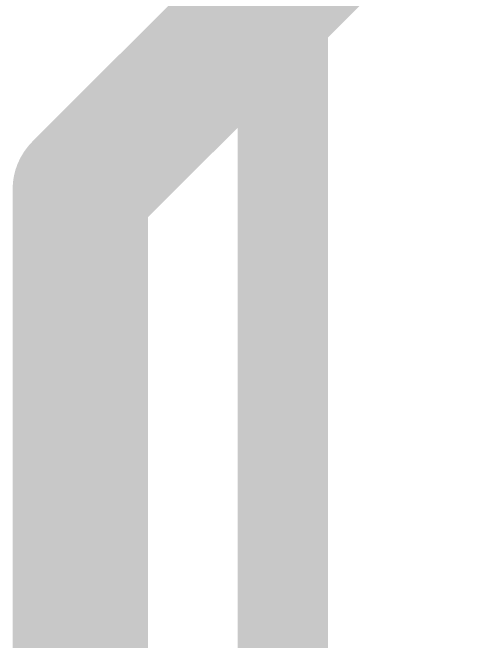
# Model space of a CAD drawing. Header units: inches. Extents: x -5 to 5328, y -4 to 5281.
# Drawn here: x 99.714 to 100.989, y 49.051 to 50.822 of the extents above; entities that cross this region are included whole.
import ezdxf

# ---------------------------------------------------------------- set-up
doc = ezdxf.new("R2010")
doc.units = ezdxf.units.IN
doc.layers.add('Top Layer', color=1, linetype='Continuous')
doc.layers.add('Top Overlay', color=2, linetype='Continuous')

# ---------------------------------------------------------------- blocks, each defined once
blk = doc.blocks.new('RES_2512_91')
at = {"layer": 'Top Overlay'}
blk.add_lwpolyline([(-4.2418, 1.8542, 0.254, 0.254, 0), (4.2366, 1.8542, 0.254, 0.254, 0)], format="xyseb", dxfattribs=at)

msp = doc.modelspace()

# ---------------------------------------------------------------- linework, layer by layer
at = {"layer": 'Top Layer'}
for points in [[(99.9048, 50.3242, 0.381, 0.381, 0), (100.7985, 51.2179, 0.381, 0.381, 0)], [(99.9048, 43.2523, 0.381, 0.381, 0), (99.9048, 50.3242, 0.381, 0.381, 0)]]:
    msp.add_lwpolyline(points, format="xyseb", dxfattribs=at)
msp.add_lwpolyline([(99.8096, 50.3242, 0.1905, 0.1905, 1), (100.0001, 50.3242, 0.1905, 0.1905, 1)], format="xyseb", close=True, dxfattribs=at)
msp.add_lwpolyline([(99.8096, 50.3242, 0.1905, 0.1905, 1), (100.0001, 50.3242, 0.1905, 0.1905, 1)], format="xyseb", close=True, dxfattribs=at)

# ---------------------------------------------------------------- block references
at = {"rotation": 90}
msp.add_blockref('RES_2512_91', (102.3295, 48.5774), dxfattribs=at)

doc.saveas('drawing.dxf')
